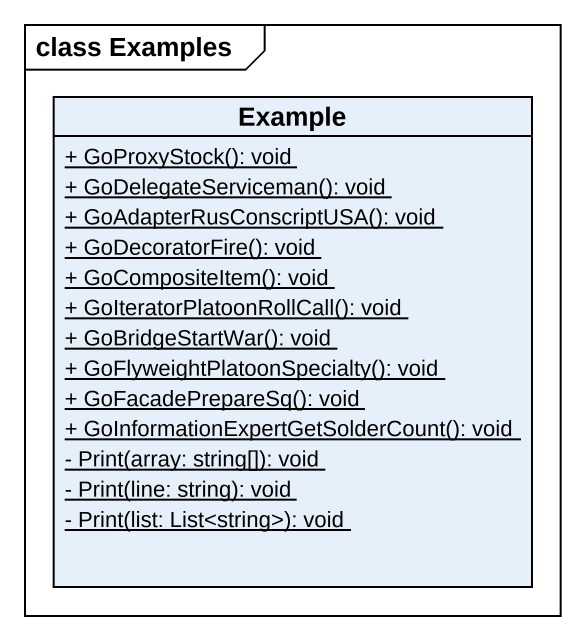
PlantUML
@startuml
mainframe class Examples
hide circle
hide empty members
skinparam classAttributeIconSize 0
class Example {
  {static} + GoProxyStock(): void
  {static} + GoDelegateServiceman(): void
  {static} + GoAdapterRusConscriptUSA(): void
  {static} + GoDecoratorFire(): void
  {static} + GoCompositeItem(): void
  {static} + GoIteratorPlatoonRollCall(): void
  {static} + GoBridgeStartWar(): void
  {static} + GoFlyweightPlatoonSpecialty(): void
  {static} + GoFacadePrepareSq(): void
  {static} + GoInformationExpertGetSolderCount(): void
  {static} - Print(array: string[]): void
  {static} - Print(line: string): void
  {static} - Print(list: List<string>): void
}
@enduml
